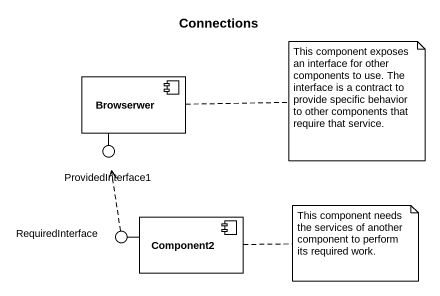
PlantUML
@startuml
title Connections
component Browserwer
() ProvidedInterface1
component Component2
() RequiredInterface
Browserwer -- ProvidedInterface1
Component2 -left- RequiredInterface
RequiredInterface .up.> ProvidedInterface1
note right of Browserwer : This component exposes an interface for other components to use. The interface is a contract to provide specific behavior to other components that require that service.
note right of Component2 : This component needs the services of another component to perform its required work.
@enduml
